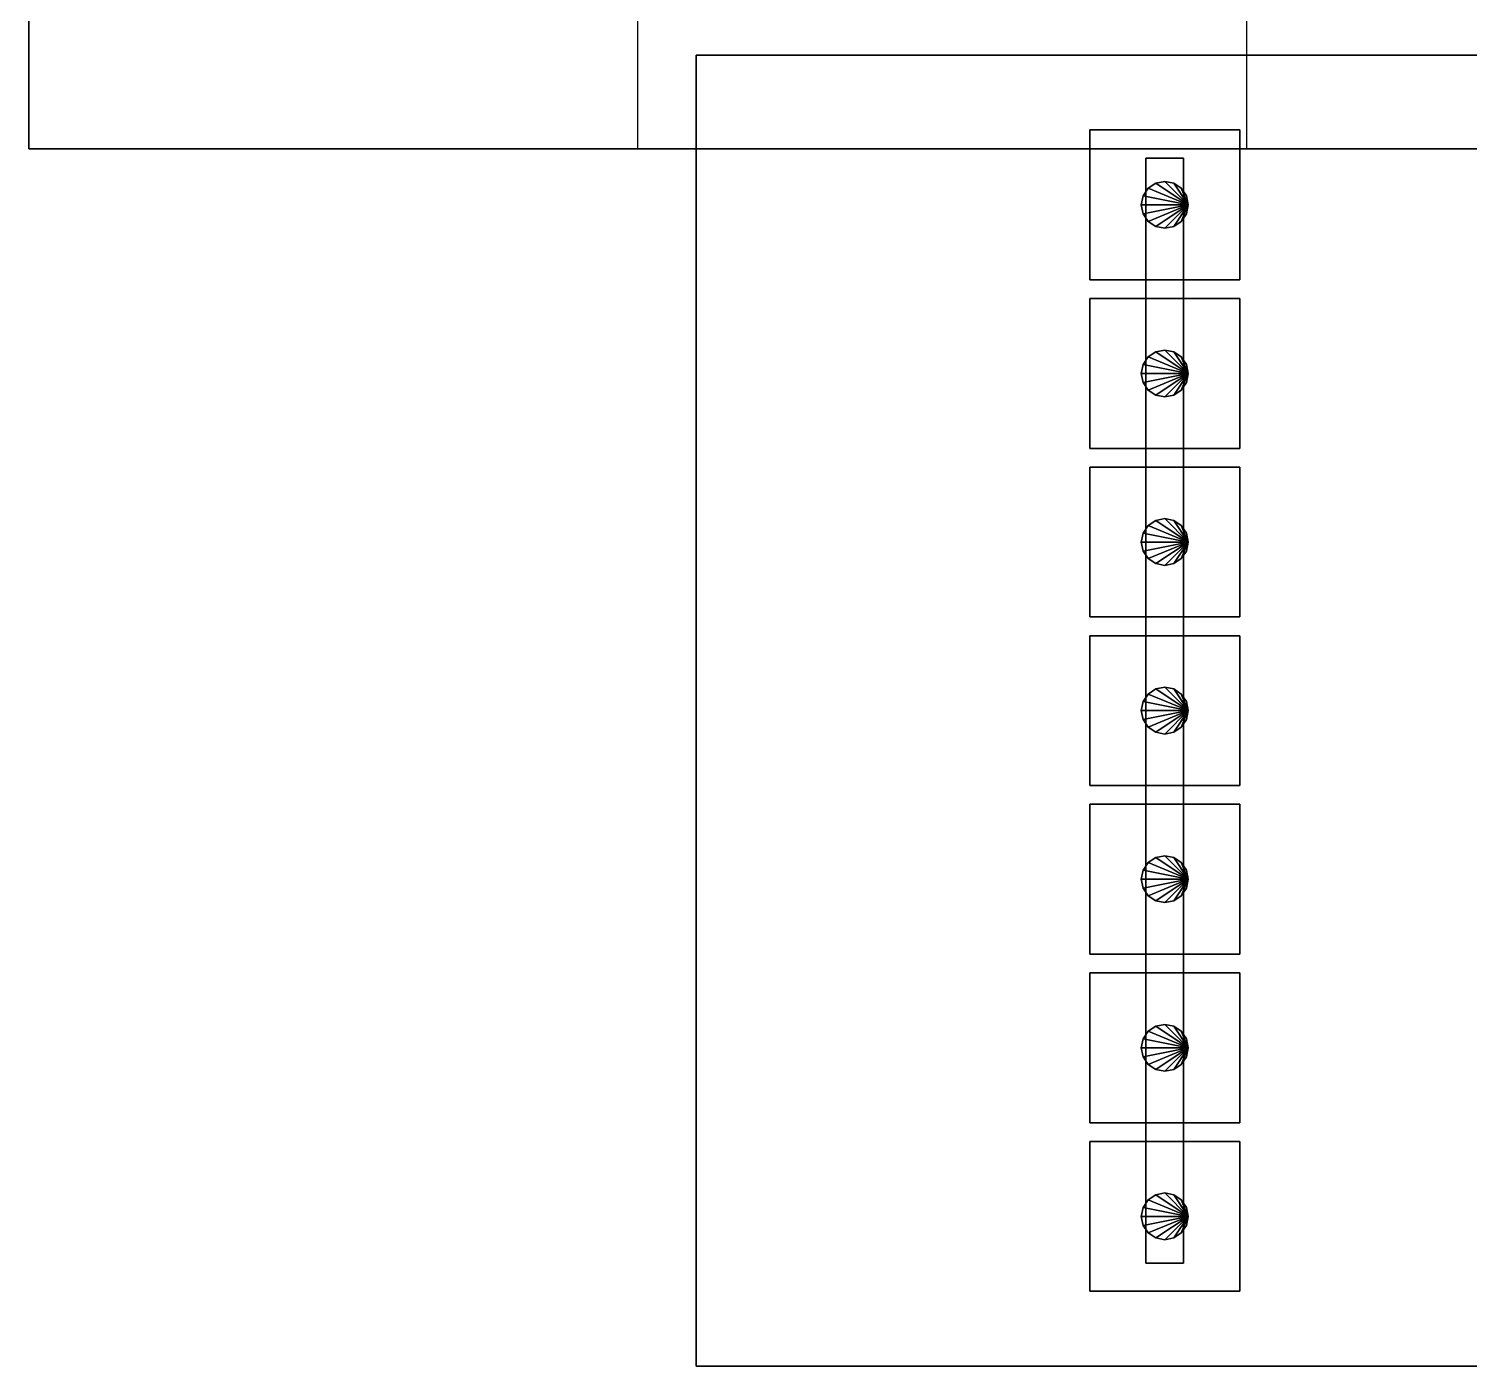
# Model space of a CAD drawing. Header units: millimetres. Extents: x -2250 to 1300, y -700 to 2100.
# Drawn here: x -2013 to -475, y -700 to 728 of the extents above; entities that cross this region are included whole.
import ezdxf

# ---------------------------------------------------------------- set-up
doc = ezdxf.new("R2010")
doc.units = ezdxf.units.MM
doc.layers.add('BLOK_OZEL_PLATFORM', color=140, linetype='CONTINUOUS')
doc.layers.add('MONTAJ_BORULARI', color=2, linetype='CONTINUOUS')

msp = doc.modelspace()

# ---------------------------------------------------------------- linework, layer by layer
at = {"layer": 'BLOK_OZEL_PLATFORM'}
for p, q in [((-2012.5, 2100, -688), (-2012.5, 600, -688)), ((-2012.5, 2100, 1216), (-2012.5, 600, 1216)), ((-1362.5, 600, 1216), (-1362.5, 2100, 1216)), ((-712.5, 600, 1216), (-712.5, 2100, 1216)), ((1300, 700, -50), (-1300, 700, -50)), ((-1300, 700, -50), (-1300, -700, -50)), ((1300, 700), (-1300, 700)), ((-1300, 700), (-1300, -700)), ((-1300, 700, -50), (-1300, 700)), ((-2012.5, 600, -688), (587.5, 600, -688)), ((-2012.5, 600, 1216), (587.5, 600, 1216)), ((-2012.5, 600, -688), (-2012.5, 600, 1216)), ((-1300, -700, -50), (1300, -700, -50)), ((-1300, -700), (1300, -700)), ((-1300, -700, -50), (-1300, -700))]:
    msp.add_line(p, q, dxfattribs=at)
for points in [[(-2012.5, 600, -688), (587.5, 600, -688), (587.5, 2100, -688), (-2012.5, 2100, -688)], [(-2012.5, 600, 1216), (587.5, 600, 1216), (587.5, 2100, 1216), (-2012.5, 2100, 1216)], [(-2012.5, 600, -688), (-2012.5, 2100, -688), (-2012.5, 2100, 1216), (-2012.5, 600, 1216)], [(-1300, -700, -50), (1300, -700, -50), (1300, 700, -50), (-1300, 700, -50)], [(-1300, -700), (1300, -700), (1300, 700), (-1300, 700)], [(-1300, 700, -50), (1300, 700, -50), (1300, 700), (-1300, 700)], [(-1300, -700, -50), (-1300, 700, -50), (-1300, 700), (-1300, -700)], [(-2012.5, 600, -688), (587.5, 600, -688), (587.5, 600, 1216), (-2012.5, 600, 1216)], [(-1300, -700, -50), (1300, -700, -50), (1300, -700), (-1300, -700)]]:
    msp.add_3dface(points, dxfattribs=at)
at = {"layer": 'MONTAJ_BORULARI'}
for p, q in [((-720, 620), (-880, 620)), ((-880, 620), (-880, 460)), ((-720, 620, 15), (-880, 620, 15)), ((-880, 620, 15), (-880, 460, 15)), ((-880, 620), (-880, 620, 15)), ((-720, 460), (-720, 620)), ((-720, 460, 15), (-720, 620, 15)), ((-720, 620), (-720, 620, 15)), ((-780, 590, 730), (-820, 590, 730)), ((-820, 590, 730), (-820, -590, 730)), ((-780, 590, 770), (-820, 590, 770)), ((-820, 590, 770), (-820, -590, 770)), ((-820, 590, 730), (-820, 590, 770)), ((-780, 590, 1430), (-820, 590, 1430)), ((-820, 590, 1430), (-820, -590, 1430)), ((-780, 590, 1470), (-820, 590, 1470)), ((-820, 590, 1470), (-820, -590, 1470)), ((-820, 590, 1430), (-820, 590, 1470)), ((-780, -590, 730), (-780, 590, 730)), ((-780, -590, 770), (-780, 590, 770)), ((-780, 590, 730), (-780, 590, 770)), ((-780, -590, 1430), (-780, 590, 1430)), ((-780, -590, 1470), (-780, 590, 1470)), ((-780, 590, 1430), (-780, 590, 1470)), ((-817.7, 557.7), (-823.1, 549.6)), ((-817.7, 557.7, 1850), (-823.1, 549.6, 1850)), ((-809.6, 563.1), (-817.7, 557.7)), ((-809.6, 563.1, 1850), (-817.7, 557.7, 1850)), ((-800, 565), (-809.6, 563.1)), ((-800, 565, 1850), (-809.6, 563.1, 1850)), ((-790.4, 563.1), (-800, 565)), ((-790.4, 563.1, 1850), (-800, 565, 1850)), ((-800, 565), (-800, 565, 1850)), ((-782.3, 557.7), (-790.4, 563.1)), ((-782.3, 557.7, 1850), (-790.4, 563.1, 1850)), ((-776.9, 549.6), (-782.3, 557.7)), ((-776.9, 549.6, 1850), (-782.3, 557.7, 1850)), ((-823.1, 549.6), (-825, 540)), ((-823.1, 549.6, 1850), (-825, 540, 1850)), ((-825, 540), (-823.1, 530.4)), ((-825, 540, 1850), (-823.1, 530.4, 1850)), ((-825, 540), (-825, 540, 1850)), ((-775, 540), (-776.9, 549.6)), ((-775, 540, 1850), (-776.9, 549.6, 1850)), ((-776.9, 530.4), (-775, 540)), ((-776.9, 530.4, 1850), (-775, 540, 1850)), ((-775, 540), (-775, 540, 1850)), ((-823.1, 530.4), (-817.7, 522.3)), ((-823.1, 530.4, 1850), (-817.7, 522.3, 1850)), ((-782.3, 522.3), (-776.9, 530.4)), ((-782.3, 522.3, 1850), (-776.9, 530.4, 1850)), ((-817.7, 522.3), (-809.6, 516.9)), ((-817.7, 522.3, 1850), (-809.6, 516.9, 1850)), ((-809.6, 516.9), (-800, 515)), ((-809.6, 516.9, 1850), (-800, 515, 1850)), ((-800, 515), (-790.4, 516.9)), ((-800, 515, 1850), (-790.4, 516.9, 1850)), ((-800, 515), (-800, 515, 1850)), ((-790.4, 516.9), (-782.3, 522.3)), ((-790.4, 516.9, 1850), (-782.3, 522.3, 1850)), ((-880, 460), (-720, 460)), ((-880, 460, 15), (-720, 460, 15)), ((-880, 460), (-880, 460, 15)), ((-720, 460), (-720, 460, 15)), ((-720, 440), (-880, 440)), ((-880, 440), (-880, 280)), ((-720, 440, 15), (-880, 440, 15)), ((-880, 440, 15), (-880, 280, 15)), ((-880, 440), (-880, 440, 15)), ((-720, 280), (-720, 440)), ((-720, 280, 15), (-720, 440, 15)), ((-720, 440), (-720, 440, 15)), ((-800, 385), (-809.6, 383.1)), ((-800, 385, 1850), (-809.6, 383.1, 1850)), ((-790.4, 383.1), (-800, 385)), ((-790.4, 383.1, 1850), (-800, 385, 1850)), ((-800, 385), (-800, 385, 1850)), ((-823.1, 369.6), (-825, 360)), ((-823.1, 369.6, 1850), (-825, 360, 1850)), ((-817.7, 377.7), (-823.1, 369.6)), ((-817.7, 377.7, 1850), (-823.1, 369.6, 1850)), ((-809.6, 383.1), (-817.7, 377.7)), ((-809.6, 383.1, 1850), (-817.7, 377.7, 1850)), ((-782.3, 377.7), (-790.4, 383.1)), ((-782.3, 377.7, 1850), (-790.4, 383.1, 1850)), ((-776.9, 369.6), (-782.3, 377.7)), ((-776.9, 369.6, 1850), (-782.3, 377.7, 1850)), ((-775, 360), (-776.9, 369.6)), ((-775, 360, 1850), (-776.9, 369.6, 1850)), ((-825, 360), (-823.1, 350.4)), ((-825, 360, 1850), (-823.1, 350.4, 1850)), ((-825, 360), (-825, 360, 1850)), ((-776.9, 350.4), (-775, 360)), ((-776.9, 350.4, 1850), (-775, 360, 1850)), ((-775, 360), (-775, 360, 1850)), ((-823.1, 350.4), (-817.7, 342.3)), ((-823.1, 350.4, 1850), (-817.7, 342.3, 1850)), ((-817.7, 342.3), (-809.6, 336.9)), ((-817.7, 342.3, 1850), (-809.6, 336.9, 1850)), ((-790.4, 336.9), (-782.3, 342.3)), ((-790.4, 336.9, 1850), (-782.3, 342.3, 1850)), ((-782.3, 342.3), (-776.9, 350.4)), ((-782.3, 342.3, 1850), (-776.9, 350.4, 1850)), ((-809.6, 336.9), (-800, 335)), ((-809.6, 336.9, 1850), (-800, 335, 1850)), ((-800, 335), (-790.4, 336.9)), ((-800, 335, 1850), (-790.4, 336.9, 1850)), ((-800, 335), (-800, 335, 1850)), ((-880, 280), (-720, 280)), ((-880, 280, 15), (-720, 280, 15)), ((-880, 280), (-880, 280, 15)), ((-720, 280), (-720, 280, 15)), ((-720, 260), (-880, 260)), ((-880, 260), (-880, 100)), ((-720, 260, 15), (-880, 260, 15)), ((-880, 260, 15), (-880, 100, 15)), ((-880, 260), (-880, 260, 15)), ((-720, 100), (-720, 260)), ((-720, 100, 15), (-720, 260, 15)), ((-720, 260), (-720, 260, 15)), ((-809.6, 203.1), (-817.7, 197.7)), ((-809.6, 203.1, 1850), (-817.7, 197.7, 1850)), ((-800, 205), (-809.6, 203.1)), ((-800, 205, 1850), (-809.6, 203.1, 1850)), ((-790.4, 203.1), (-800, 205)), ((-790.4, 203.1, 1850), (-800, 205, 1850)), ((-800, 205), (-800, 205, 1850)), ((-782.3, 197.7), (-790.4, 203.1)), ((-782.3, 197.7, 1850), (-790.4, 203.1, 1850)), ((-823.1, 189.6), (-825, 180)), ((-823.1, 189.6, 1850), (-825, 180, 1850)), ((-817.7, 197.7), (-823.1, 189.6)), ((-817.7, 197.7, 1850), (-823.1, 189.6, 1850)), ((-776.9, 189.6), (-782.3, 197.7)), ((-776.9, 189.6, 1850), (-782.3, 197.7, 1850)), ((-775, 180), (-776.9, 189.6)), ((-775, 180, 1850), (-776.9, 189.6, 1850)), ((-825, 180), (-823.1, 170.4)), ((-825, 180, 1850), (-823.1, 170.4, 1850)), ((-825, 180), (-825, 180, 1850)), ((-823.1, 170.4), (-817.7, 162.3)), ((-823.1, 170.4, 1850), (-817.7, 162.3, 1850)), ((-782.3, 162.3), (-776.9, 170.4)), ((-782.3, 162.3, 1850), (-776.9, 170.4, 1850)), ((-776.9, 170.4), (-775, 180)), ((-776.9, 170.4, 1850), (-775, 180, 1850)), ((-775, 180), (-775, 180, 1850)), ((-817.7, 162.3), (-809.6, 156.9)), ((-817.7, 162.3, 1850), (-809.6, 156.9, 1850)), ((-809.6, 156.9), (-800, 155)), ((-809.6, 156.9, 1850), (-800, 155, 1850)), ((-800, 155), (-790.4, 156.9)), ((-800, 155, 1850), (-790.4, 156.9, 1850)), ((-800, 155), (-800, 155, 1850)), ((-790.4, 156.9), (-782.3, 162.3)), ((-790.4, 156.9, 1850), (-782.3, 162.3, 1850)), ((-880, 100), (-720, 100)), ((-880, 100, 15), (-720, 100, 15)), ((-880, 100), (-880, 100, 15)), ((-720, 100), (-720, 100, 15)), ((-720, 80), (-880, 80)), ((-880, 80), (-880, -80)), ((-720, 80, 15), (-880, 80, 15)), ((-880, 80, 15), (-880, -80, 15)), ((-880, 80), (-880, 80, 15)), ((-720, -80), (-720, 80)), ((-720, -80, 15), (-720, 80, 15)), ((-720, 80), (-720, 80, 15)), ((-817.7, 17.7), (-823.1, 9.6)), ((-817.7, 17.7, 1850), (-823.1, 9.6, 1850)), ((-809.6, 23.1), (-817.7, 17.7)), ((-809.6, 23.1, 1850), (-817.7, 17.7, 1850)), ((-800, 25), (-809.6, 23.1)), ((-800, 25, 1850), (-809.6, 23.1, 1850)), ((-790.4, 23.1), (-800, 25)), ((-790.4, 23.1, 1850), (-800, 25, 1850)), ((-800, 25), (-800, 25, 1850)), ((-782.3, 17.7), (-790.4, 23.1)), ((-782.3, 17.7, 1850), (-790.4, 23.1, 1850)), ((-776.9, 9.6), (-782.3, 17.7)), ((-776.9, 9.6, 1850), (-782.3, 17.7, 1850)), ((-823.1, 9.6), (-825, 0)), ((-823.1, 9.6, 1850), (-825, 0, 1850)), ((-825, 0), (-823.1, -9.6)), ((-825, 0, 1850), (-823.1, -9.6, 1850)), ((-825, 0), (-825, 0, 1850)), ((-775, 0), (-776.9, 9.6)), ((-775, 0, 1850), (-776.9, 9.6, 1850)), ((-776.9, -9.6), (-775, 0)), ((-776.9, -9.6, 1850), (-775, 0, 1850)), ((-775, 0), (-775, 0, 1850)), ((-823.1, -9.6), (-817.7, -17.7)), ((-823.1, -9.6, 1850), (-817.7, -17.7, 1850)), ((-782.3, -17.7), (-776.9, -9.6)), ((-782.3, -17.7, 1850), (-776.9, -9.6, 1850)), ((-817.7, -17.7), (-809.6, -23.1)), ((-817.7, -17.7, 1850), (-809.6, -23.1, 1850)), ((-809.6, -23.1), (-800, -25)), ((-809.6, -23.1, 1850), (-800, -25, 1850)), ((-800, -25), (-790.4, -23.1)), ((-800, -25, 1850), (-790.4, -23.1, 1850)), ((-800, -25), (-800, -25, 1850)), ((-790.4, -23.1), (-782.3, -17.7)), ((-790.4, -23.1, 1850), (-782.3, -17.7, 1850)), ((-880, -80), (-720, -80)), ((-880, -80, 15), (-720, -80, 15)), ((-880, -80), (-880, -80, 15)), ((-720, -80), (-720, -80, 15)), ((-720, -100), (-880, -100)), ((-880, -100), (-880, -260)), ((-720, -100, 15), (-880, -100, 15)), ((-880, -100, 15), (-880, -260, 15)), ((-880, -100), (-880, -100, 15)), ((-720, -260), (-720, -100)), ((-720, -260, 15), (-720, -100, 15)), ((-720, -100), (-720, -100, 15)), ((-817.7, -162.3), (-823.1, -170.4)), ((-817.7, -162.3, 1850), (-823.1, -170.4, 1850)), ((-809.6, -156.9), (-817.7, -162.3)), ((-809.6, -156.9, 1850), (-817.7, -162.3, 1850)), ((-800, -155), (-809.6, -156.9)), ((-800, -155, 1850), (-809.6, -156.9, 1850)), ((-790.4, -156.9), (-800, -155)), ((-790.4, -156.9, 1850), (-800, -155, 1850)), ((-800, -155), (-800, -155, 1850)), ((-782.3, -162.3), (-790.4, -156.9)), ((-782.3, -162.3, 1850), (-790.4, -156.9, 1850)), ((-776.9, -170.4), (-782.3, -162.3)), ((-776.9, -170.4, 1850), (-782.3, -162.3, 1850)), ((-823.1, -170.4), (-825, -180)), ((-823.1, -170.4, 1850), (-825, -180, 1850)), ((-825, -180), (-823.1, -189.6)), ((-825, -180, 1850), (-823.1, -189.6, 1850)), ((-825, -180), (-825, -180, 1850)), ((-775, -180), (-776.9, -170.4)), ((-775, -180, 1850), (-776.9, -170.4, 1850)), ((-776.9, -189.6), (-775, -180)), ((-776.9, -189.6, 1850), (-775, -180, 1850)), ((-775, -180), (-775, -180, 1850)), ((-823.1, -189.6), (-817.7, -197.7)), ((-823.1, -189.6, 1850), (-817.7, -197.7, 1850)), ((-817.7, -197.7), (-809.6, -203.1)), ((-817.7, -197.7, 1850), (-809.6, -203.1, 1850)), ((-790.4, -203.1), (-782.3, -197.7)), ((-790.4, -203.1, 1850), (-782.3, -197.7, 1850)), ((-782.3, -197.7), (-776.9, -189.6)), ((-782.3, -197.7, 1850), (-776.9, -189.6, 1850)), ((-809.6, -203.1), (-800, -205)), ((-809.6, -203.1, 1850), (-800, -205, 1850)), ((-800, -205), (-790.4, -203.1)), ((-800, -205, 1850), (-790.4, -203.1, 1850)), ((-800, -205), (-800, -205, 1850)), ((-880, -260), (-720, -260)), ((-880, -260, 15), (-720, -260, 15)), ((-880, -260), (-880, -260, 15)), ((-720, -260), (-720, -260, 15)), ((-720, -280), (-880, -280)), ((-880, -280), (-880, -440)), ((-720, -280, 15), (-880, -280, 15)), ((-880, -280, 15), (-880, -440, 15)), ((-880, -280), (-880, -280, 15)), ((-720, -440), (-720, -280)), ((-720, -440, 15), (-720, -280, 15)), ((-720, -280), (-720, -280, 15)), ((-809.6, -336.9), (-817.7, -342.3)), ((-809.6, -336.9, 1850), (-817.7, -342.3, 1850)), ((-800, -335), (-809.6, -336.9)), ((-800, -335, 1850), (-809.6, -336.9, 1850)), ((-790.4, -336.9), (-800, -335)), ((-790.4, -336.9, 1850), (-800, -335, 1850)), ((-800, -335), (-800, -335, 1850)), ((-782.3, -342.3), (-790.4, -336.9)), ((-782.3, -342.3, 1850), (-790.4, -336.9, 1850)), ((-823.1, -350.4), (-825, -360)), ((-823.1, -350.4, 1850), (-825, -360, 1850)), ((-817.7, -342.3), (-823.1, -350.4)), ((-817.7, -342.3, 1850), (-823.1, -350.4, 1850)), ((-776.9, -350.4), (-782.3, -342.3)), ((-776.9, -350.4, 1850), (-782.3, -342.3, 1850)), ((-775, -360), (-776.9, -350.4)), ((-775, -360, 1850), (-776.9, -350.4, 1850)), ((-825, -360), (-823.1, -369.6)), ((-825, -360, 1850), (-823.1, -369.6, 1850)), ((-825, -360), (-825, -360, 1850)), ((-776.9, -369.6), (-775, -360)), ((-776.9, -369.6, 1850), (-775, -360, 1850)), ((-775, -360), (-775, -360, 1850)), ((-823.1, -369.6), (-817.7, -377.7)), ((-823.1, -369.6, 1850), (-817.7, -377.7, 1850)), ((-817.7, -377.7), (-809.6, -383.1)), ((-817.7, -377.7, 1850), (-809.6, -383.1, 1850)), ((-809.6, -383.1), (-800, -385)), ((-809.6, -383.1, 1850), (-800, -385, 1850)), ((-800, -385), (-790.4, -383.1)), ((-800, -385, 1850), (-790.4, -383.1, 1850)), ((-790.4, -383.1), (-782.3, -377.7)), ((-790.4, -383.1, 1850), (-782.3, -377.7, 1850)), ((-782.3, -377.7), (-776.9, -369.6)), ((-782.3, -377.7, 1850), (-776.9, -369.6, 1850)), ((-800, -385), (-800, -385, 1850)), ((-880, -440), (-720, -440)), ((-880, -440, 15), (-720, -440, 15)), ((-880, -440), (-880, -440, 15)), ((-720, -440), (-720, -440, 15)), ((-720, -460), (-880, -460)), ((-880, -460), (-880, -620)), ((-720, -460, 15), (-880, -460, 15)), ((-880, -460, 15), (-880, -620, 15)), ((-880, -460), (-880, -460, 15)), ((-720, -620), (-720, -460)), ((-720, -620, 15), (-720, -460, 15)), ((-720, -460), (-720, -460, 15)), ((-817.7, -522.3), (-823.1, -530.4)), ((-817.7, -522.3, 1850), (-823.1, -530.4, 1850)), ((-809.6, -516.9), (-817.7, -522.3)), ((-809.6, -516.9, 1850), (-817.7, -522.3, 1850)), ((-800, -515), (-809.6, -516.9)), ((-800, -515, 1850), (-809.6, -516.9, 1850)), ((-790.4, -516.9), (-800, -515)), ((-790.4, -516.9, 1850), (-800, -515, 1850)), ((-800, -515), (-800, -515, 1850)), ((-782.3, -522.3), (-790.4, -516.9)), ((-782.3, -522.3, 1850), (-790.4, -516.9, 1850)), ((-776.9, -530.4), (-782.3, -522.3)), ((-776.9, -530.4, 1850), (-782.3, -522.3, 1850)), ((-823.1, -530.4), (-825, -540)), ((-823.1, -530.4, 1850), (-825, -540, 1850)), ((-775, -540), (-776.9, -530.4)), ((-775, -540, 1850), (-776.9, -530.4, 1850)), ((-825, -540), (-823.1, -549.6)), ((-825, -540, 1850), (-823.1, -549.6, 1850)), ((-825, -540), (-825, -540, 1850)), ((-823.1, -549.6), (-817.7, -557.7)), ((-823.1, -549.6, 1850), (-817.7, -557.7, 1850)), ((-782.3, -557.7), (-776.9, -549.6)), ((-782.3, -557.7, 1850), (-776.9, -549.6, 1850)), ((-776.9, -549.6), (-775, -540)), ((-776.9, -549.6, 1850), (-775, -540, 1850)), ((-775, -540), (-775, -540, 1850)), ((-817.7, -557.7), (-809.6, -563.1)), ((-817.7, -557.7, 1850), (-809.6, -563.1, 1850)), ((-809.6, -563.1), (-800, -565)), ((-809.6, -563.1, 1850), (-800, -565, 1850)), ((-800, -565), (-790.4, -563.1)), ((-800, -565, 1850), (-790.4, -563.1, 1850)), ((-800, -565), (-800, -565, 1850)), ((-790.4, -563.1), (-782.3, -557.7)), ((-790.4, -563.1, 1850), (-782.3, -557.7, 1850)), ((-820, -590, 730), (-780, -590, 730)), ((-820, -590, 770), (-780, -590, 770)), ((-820, -590, 730), (-820, -590, 770)), ((-820, -590, 1430), (-780, -590, 1430)), ((-820, -590, 1470), (-780, -590, 1470)), ((-820, -590, 1430), (-820, -590, 1470)), ((-780, -590, 730), (-780, -590, 770)), ((-780, -590, 1430), (-780, -590, 1470)), ((-880, -620), (-720, -620)), ((-880, -620, 15), (-720, -620, 15)), ((-880, -620), (-880, -620, 15)), ((-720, -620), (-720, -620, 15))]:
    msp.add_line(p, q, dxfattribs=at)
for points in [[(-880, 460), (-720, 460), (-720, 620), (-880, 620)], [(-880, 460, 15), (-720, 460, 15), (-720, 620, 15), (-880, 620, 15)], [(-880, 620), (-720, 620), (-720, 620, 15), (-880, 620, 15)], [(-880, 460), (-880, 620), (-880, 620, 15), (-880, 460, 15)], [(-720, 460), (-720, 620), (-720, 620, 15), (-720, 460, 15)], [(-820, -590, 730), (-780, -590, 730), (-780, 590, 730), (-820, 590, 730)], [(-820, -590, 770), (-780, -590, 770), (-780, 590, 770), (-820, 590, 770)], [(-820, 590, 730), (-780, 590, 730), (-780, 590, 770), (-820, 590, 770)], [(-820, -590, 730), (-820, 590, 730), (-820, 590, 770), (-820, -590, 770)], [(-820, -590, 1430), (-780, -590, 1430), (-780, 590, 1430), (-820, 590, 1430)], [(-820, -590, 1470), (-780, -590, 1470), (-780, 590, 1470), (-820, 590, 1470)], [(-820, 590, 1430), (-780, 590, 1430), (-780, 590, 1470), (-820, 590, 1470)], [(-820, -590, 1430), (-820, 590, 1430), (-820, 590, 1470), (-820, -590, 1470)], [(-780, -590, 730), (-780, 590, 730), (-780, 590, 770), (-780, -590, 770)], [(-780, -590, 1430), (-780, 590, 1430), (-780, 590, 1470), (-780, -590, 1470)], [(-817.7, 557.7), (-823.1, 549.6), (-823.1, 549.6, 1850), (-817.7, 557.7, 1850)], [(-775, 540), (-817.7, 557.7), (-823.1, 549.6)], [(-775, 540, 1850), (-817.7, 557.7, 1850), (-823.1, 549.6, 1850)], [(-809.6, 563.1), (-817.7, 557.7), (-817.7, 557.7, 1850), (-809.6, 563.1, 1850)], [(-775, 540), (-809.6, 563.1), (-817.7, 557.7)], [(-775, 540, 1850), (-809.6, 563.1, 1850), (-817.7, 557.7, 1850)], [(-800, 565), (-809.6, 563.1), (-809.6, 563.1, 1850), (-800, 565, 1850)], [(-775, 540), (-800, 565), (-809.6, 563.1)], [(-775, 540, 1850), (-800, 565, 1850), (-809.6, 563.1, 1850)], [(-790.4, 563.1), (-800, 565), (-800, 565, 1850), (-790.4, 563.1, 1850)], [(-775, 540), (-790.4, 563.1), (-800, 565)], [(-775, 540, 1850), (-790.4, 563.1, 1850), (-800, 565, 1850)], [(-782.3, 557.7), (-790.4, 563.1), (-790.4, 563.1, 1850), (-782.3, 557.7, 1850)], [(-775, 540), (-782.3, 557.7), (-790.4, 563.1)], [(-775, 540, 1850), (-782.3, 557.7, 1850), (-790.4, 563.1, 1850)], [(-776.9, 549.6), (-782.3, 557.7), (-782.3, 557.7, 1850), (-776.9, 549.6, 1850)], [(-775, 540), (-776.9, 549.6), (-782.3, 557.7)], [(-775, 540, 1850), (-776.9, 549.6, 1850), (-782.3, 557.7, 1850)], [(-823.1, 549.6), (-825, 540), (-825, 540, 1850), (-823.1, 549.6, 1850)], [(-775, 540), (-823.1, 549.6), (-825, 540)], [(-775, 540, 1850), (-823.1, 549.6, 1850), (-825, 540, 1850)], [(-825, 540), (-823.1, 530.4), (-823.1, 530.4, 1850), (-825, 540, 1850)], [(-775, 540), (-825, 540), (-823.1, 530.4)], [(-775, 540, 1850), (-825, 540, 1850), (-823.1, 530.4, 1850)], [(-775, 540), (-823.1, 530.4), (-817.7, 522.3)], [(-775, 540, 1850), (-823.1, 530.4, 1850), (-817.7, 522.3, 1850)], [(-775, 540), (-817.7, 522.3), (-809.6, 516.9)], [(-775, 540, 1850), (-817.7, 522.3, 1850), (-809.6, 516.9, 1850)], [(-775, 540), (-809.6, 516.9), (-800, 515)], [(-775, 540, 1850), (-809.6, 516.9, 1850), (-800, 515, 1850)], [(-775, 540), (-800, 515), (-790.4, 516.9)], [(-775, 540, 1850), (-800, 515, 1850), (-790.4, 516.9, 1850)], [(-775, 540), (-790.4, 516.9), (-782.3, 522.3)], [(-775, 540, 1850), (-790.4, 516.9, 1850), (-782.3, 522.3, 1850)], [(-775, 540), (-782.3, 522.3), (-776.9, 530.4)], [(-775, 540, 1850), (-782.3, 522.3, 1850), (-776.9, 530.4, 1850)], [(-775, 540), (-776.9, 549.6), (-776.9, 549.6, 1850), (-775, 540, 1850)], [(-776.9, 530.4), (-775, 540), (-775, 540, 1850), (-776.9, 530.4, 1850)], [(-823.1, 530.4), (-817.7, 522.3), (-817.7, 522.3, 1850), (-823.1, 530.4, 1850)], [(-782.3, 522.3), (-776.9, 530.4), (-776.9, 530.4, 1850), (-782.3, 522.3, 1850)], [(-817.7, 522.3), (-809.6, 516.9), (-809.6, 516.9, 1850), (-817.7, 522.3, 1850)], [(-809.6, 516.9), (-800, 515), (-800, 515, 1850), (-809.6, 516.9, 1850)], [(-800, 515), (-790.4, 516.9), (-790.4, 516.9, 1850), (-800, 515, 1850)], [(-790.4, 516.9), (-782.3, 522.3), (-782.3, 522.3, 1850), (-790.4, 516.9, 1850)], [(-880, 460), (-720, 460), (-720, 460, 15), (-880, 460, 15)], [(-880, 280), (-720, 280), (-720, 440), (-880, 440)], [(-880, 280, 15), (-720, 280, 15), (-720, 440, 15), (-880, 440, 15)], [(-880, 440), (-720, 440), (-720, 440, 15), (-880, 440, 15)], [(-880, 280), (-880, 440), (-880, 440, 15), (-880, 280, 15)], [(-720, 280), (-720, 440), (-720, 440, 15), (-720, 280, 15)], [(-800, 385), (-809.6, 383.1), (-809.6, 383.1, 1850), (-800, 385, 1850)], [(-775, 360), (-800, 385), (-809.6, 383.1)], [(-775, 360, 1850), (-800, 385, 1850), (-809.6, 383.1, 1850)], [(-790.4, 383.1), (-800, 385), (-800, 385, 1850), (-790.4, 383.1, 1850)], [(-775, 360), (-790.4, 383.1), (-800, 385)], [(-775, 360, 1850), (-790.4, 383.1, 1850), (-800, 385, 1850)], [(-823.1, 369.6), (-825, 360), (-825, 360, 1850), (-823.1, 369.6, 1850)], [(-775, 360), (-823.1, 369.6), (-825, 360)], [(-775, 360, 1850), (-823.1, 369.6, 1850), (-825, 360, 1850)], [(-817.7, 377.7), (-823.1, 369.6), (-823.1, 369.6, 1850), (-817.7, 377.7, 1850)], [(-775, 360), (-817.7, 377.7), (-823.1, 369.6)], [(-775, 360, 1850), (-817.7, 377.7, 1850), (-823.1, 369.6, 1850)], [(-809.6, 383.1), (-817.7, 377.7), (-817.7, 377.7, 1850), (-809.6, 383.1, 1850)], [(-775, 360), (-809.6, 383.1), (-817.7, 377.7)], [(-775, 360, 1850), (-809.6, 383.1, 1850), (-817.7, 377.7, 1850)], [(-782.3, 377.7), (-790.4, 383.1), (-790.4, 383.1, 1850), (-782.3, 377.7, 1850)], [(-775, 360), (-782.3, 377.7), (-790.4, 383.1)], [(-775, 360, 1850), (-782.3, 377.7, 1850), (-790.4, 383.1, 1850)], [(-776.9, 369.6), (-782.3, 377.7), (-782.3, 377.7, 1850), (-776.9, 369.6, 1850)], [(-775, 360), (-776.9, 369.6), (-782.3, 377.7)], [(-775, 360, 1850), (-776.9, 369.6, 1850), (-782.3, 377.7, 1850)], [(-775, 360), (-776.9, 369.6), (-776.9, 369.6, 1850), (-775, 360, 1850)], [(-825, 360), (-823.1, 350.4), (-823.1, 350.4, 1850), (-825, 360, 1850)], [(-775, 360), (-825, 360), (-823.1, 350.4)], [(-775, 360, 1850), (-825, 360, 1850), (-823.1, 350.4, 1850)], [(-775, 360), (-823.1, 350.4), (-817.7, 342.3)], [(-775, 360, 1850), (-823.1, 350.4, 1850), (-817.7, 342.3, 1850)], [(-775, 360), (-817.7, 342.3), (-809.6, 336.9)], [(-775, 360, 1850), (-817.7, 342.3, 1850), (-809.6, 336.9, 1850)], [(-775, 360), (-809.6, 336.9), (-800, 335)], [(-775, 360, 1850), (-809.6, 336.9, 1850), (-800, 335, 1850)], [(-775, 360), (-800, 335), (-790.4, 336.9)], [(-775, 360, 1850), (-800, 335, 1850), (-790.4, 336.9, 1850)], [(-775, 360), (-790.4, 336.9), (-782.3, 342.3)], [(-775, 360, 1850), (-790.4, 336.9, 1850), (-782.3, 342.3, 1850)], [(-775, 360), (-782.3, 342.3), (-776.9, 350.4)], [(-775, 360, 1850), (-782.3, 342.3, 1850), (-776.9, 350.4, 1850)], [(-776.9, 350.4), (-775, 360), (-775, 360, 1850), (-776.9, 350.4, 1850)], [(-823.1, 350.4), (-817.7, 342.3), (-817.7, 342.3, 1850), (-823.1, 350.4, 1850)], [(-817.7, 342.3), (-809.6, 336.9), (-809.6, 336.9, 1850), (-817.7, 342.3, 1850)], [(-790.4, 336.9), (-782.3, 342.3), (-782.3, 342.3, 1850), (-790.4, 336.9, 1850)], [(-782.3, 342.3), (-776.9, 350.4), (-776.9, 350.4, 1850), (-782.3, 342.3, 1850)], [(-809.6, 336.9), (-800, 335), (-800, 335, 1850), (-809.6, 336.9, 1850)], [(-800, 335), (-790.4, 336.9), (-790.4, 336.9, 1850), (-800, 335, 1850)], [(-880, 280), (-720, 280), (-720, 280, 15), (-880, 280, 15)], [(-880, 100), (-720, 100), (-720, 260), (-880, 260)], [(-880, 100, 15), (-720, 100, 15), (-720, 260, 15), (-880, 260, 15)], [(-880, 260), (-720, 260), (-720, 260, 15), (-880, 260, 15)], [(-880, 100), (-880, 260), (-880, 260, 15), (-880, 100, 15)], [(-720, 100), (-720, 260), (-720, 260, 15), (-720, 100, 15)], [(-809.6, 203.1), (-817.7, 197.7), (-817.7, 197.7, 1850), (-809.6, 203.1, 1850)], [(-775, 180), (-809.6, 203.1), (-817.7, 197.7)], [(-775, 180, 1850), (-809.6, 203.1, 1850), (-817.7, 197.7, 1850)], [(-800, 205), (-809.6, 203.1), (-809.6, 203.1, 1850), (-800, 205, 1850)], [(-775, 180), (-800, 205), (-809.6, 203.1)], [(-775, 180, 1850), (-800, 205, 1850), (-809.6, 203.1, 1850)], [(-790.4, 203.1), (-800, 205), (-800, 205, 1850), (-790.4, 203.1, 1850)], [(-775, 180), (-790.4, 203.1), (-800, 205)], [(-775, 180, 1850), (-790.4, 203.1, 1850), (-800, 205, 1850)], [(-782.3, 197.7), (-790.4, 203.1), (-790.4, 203.1, 1850), (-782.3, 197.7, 1850)], [(-775, 180), (-782.3, 197.7), (-790.4, 203.1)], [(-775, 180, 1850), (-782.3, 197.7, 1850), (-790.4, 203.1, 1850)], [(-823.1, 189.6), (-825, 180), (-825, 180, 1850), (-823.1, 189.6, 1850)], [(-775, 180), (-823.1, 189.6), (-825, 180)], [(-775, 180, 1850), (-823.1, 189.6, 1850), (-825, 180, 1850)], [(-817.7, 197.7), (-823.1, 189.6), (-823.1, 189.6, 1850), (-817.7, 197.7, 1850)], [(-775, 180), (-817.7, 197.7), (-823.1, 189.6)], [(-775, 180, 1850), (-817.7, 197.7, 1850), (-823.1, 189.6, 1850)], [(-776.9, 189.6), (-782.3, 197.7), (-782.3, 197.7, 1850), (-776.9, 189.6, 1850)], [(-775, 180), (-776.9, 189.6), (-782.3, 197.7)], [(-775, 180, 1850), (-776.9, 189.6, 1850), (-782.3, 197.7, 1850)], [(-775, 180), (-776.9, 189.6), (-776.9, 189.6, 1850), (-775, 180, 1850)], [(-825, 180), (-823.1, 170.4), (-823.1, 170.4, 1850), (-825, 180, 1850)], [(-775, 180), (-825, 180), (-823.1, 170.4)], [(-775, 180, 1850), (-825, 180, 1850), (-823.1, 170.4, 1850)], [(-775, 180), (-823.1, 170.4), (-817.7, 162.3)], [(-775, 180, 1850), (-823.1, 170.4, 1850), (-817.7, 162.3, 1850)], [(-823.1, 170.4), (-817.7, 162.3), (-817.7, 162.3, 1850), (-823.1, 170.4, 1850)], [(-775, 180), (-817.7, 162.3), (-809.6, 156.9)], [(-775, 180, 1850), (-817.7, 162.3, 1850), (-809.6, 156.9, 1850)], [(-775, 180), (-809.6, 156.9), (-800, 155)], [(-775, 180, 1850), (-809.6, 156.9, 1850), (-800, 155, 1850)], [(-775, 180), (-800, 155), (-790.4, 156.9)], [(-775, 180, 1850), (-800, 155, 1850), (-790.4, 156.9, 1850)], [(-775, 180), (-790.4, 156.9), (-782.3, 162.3)], [(-775, 180, 1850), (-790.4, 156.9, 1850), (-782.3, 162.3, 1850)], [(-775, 180), (-782.3, 162.3), (-776.9, 170.4)], [(-775, 180, 1850), (-782.3, 162.3, 1850), (-776.9, 170.4, 1850)], [(-782.3, 162.3), (-776.9, 170.4), (-776.9, 170.4, 1850), (-782.3, 162.3, 1850)], [(-776.9, 170.4), (-775, 180), (-775, 180, 1850), (-776.9, 170.4, 1850)], [(-817.7, 162.3), (-809.6, 156.9), (-809.6, 156.9, 1850), (-817.7, 162.3, 1850)], [(-809.6, 156.9), (-800, 155), (-800, 155, 1850), (-809.6, 156.9, 1850)], [(-800, 155), (-790.4, 156.9), (-790.4, 156.9, 1850), (-800, 155, 1850)], [(-790.4, 156.9), (-782.3, 162.3), (-782.3, 162.3, 1850), (-790.4, 156.9, 1850)], [(-880, 100), (-720, 100), (-720, 100, 15), (-880, 100, 15)], [(-880, -80), (-720, -80), (-720, 80), (-880, 80)], [(-880, -80, 15), (-720, -80, 15), (-720, 80, 15), (-880, 80, 15)], [(-880, 80), (-720, 80), (-720, 80, 15), (-880, 80, 15)], [(-880, -80), (-880, 80), (-880, 80, 15), (-880, -80, 15)], [(-720, -80), (-720, 80), (-720, 80, 15), (-720, -80, 15)], [(-817.7, 17.7), (-823.1, 9.6), (-823.1, 9.6, 1850), (-817.7, 17.7, 1850)], [(-775, 0), (-817.7, 17.7), (-823.1, 9.6)], [(-775, 0, 1850), (-817.7, 17.7, 1850), (-823.1, 9.6, 1850)], [(-809.6, 23.1), (-817.7, 17.7), (-817.7, 17.7, 1850), (-809.6, 23.1, 1850)], [(-775, 0), (-809.6, 23.1), (-817.7, 17.7)], [(-775, 0, 1850), (-809.6, 23.1, 1850), (-817.7, 17.7, 1850)], [(-800, 25), (-809.6, 23.1), (-809.6, 23.1, 1850), (-800, 25, 1850)], [(-775, 0), (-800, 25), (-809.6, 23.1)], [(-775, 0, 1850), (-800, 25, 1850), (-809.6, 23.1, 1850)], [(-790.4, 23.1), (-800, 25), (-800, 25, 1850), (-790.4, 23.1, 1850)], [(-775, 0), (-790.4, 23.1), (-800, 25)], [(-775, 0, 1850), (-790.4, 23.1, 1850), (-800, 25, 1850)], [(-782.3, 17.7), (-790.4, 23.1), (-790.4, 23.1, 1850), (-782.3, 17.7, 1850)], [(-775, 0), (-782.3, 17.7), (-790.4, 23.1)], [(-775, 0, 1850), (-782.3, 17.7, 1850), (-790.4, 23.1, 1850)], [(-776.9, 9.6), (-782.3, 17.7), (-782.3, 17.7, 1850), (-776.9, 9.6, 1850)], [(-775, 0), (-776.9, 9.6), (-782.3, 17.7)], [(-775, 0, 1850), (-776.9, 9.6, 1850), (-782.3, 17.7, 1850)], [(-823.1, 9.6), (-825, 0), (-825, 0, 1850), (-823.1, 9.6, 1850)], [(-775, 0), (-823.1, 9.6), (-825, 0)], [(-775, 0, 1850), (-823.1, 9.6, 1850), (-825, 0, 1850)], [(-825, 0), (-823.1, -9.6), (-823.1, -9.6, 1850), (-825, 0, 1850)], [(-775, 0), (-825, 0), (-823.1, -9.6)], [(-775, 0, 1850), (-825, 0, 1850), (-823.1, -9.6, 1850)], [(-775, 0), (-823.1, -9.6), (-817.7, -17.7)], [(-775, 0, 1850), (-823.1, -9.6, 1850), (-817.7, -17.7, 1850)], [(-775, 0), (-817.7, -17.7), (-809.6, -23.1)], [(-775, 0, 1850), (-817.7, -17.7, 1850), (-809.6, -23.1, 1850)], [(-775, 0), (-809.6, -23.1), (-800, -25)], [(-775, 0, 1850), (-809.6, -23.1, 1850), (-800, -25, 1850)], [(-775, 0), (-800, -25), (-790.4, -23.1)], [(-775, 0, 1850), (-800, -25, 1850), (-790.4, -23.1, 1850)], [(-775, 0), (-790.4, -23.1), (-782.3, -17.7)], [(-775, 0, 1850), (-790.4, -23.1, 1850), (-782.3, -17.7, 1850)], [(-775, 0), (-782.3, -17.7), (-776.9, -9.6)], [(-775, 0, 1850), (-782.3, -17.7, 1850), (-776.9, -9.6, 1850)], [(-775, 0), (-776.9, 9.6), (-776.9, 9.6, 1850), (-775, 0, 1850)], [(-776.9, -9.6), (-775, 0), (-775, 0, 1850), (-776.9, -9.6, 1850)], [(-823.1, -9.6), (-817.7, -17.7), (-817.7, -17.7, 1850), (-823.1, -9.6, 1850)], [(-782.3, -17.7), (-776.9, -9.6), (-776.9, -9.6, 1850), (-782.3, -17.7, 1850)], [(-817.7, -17.7), (-809.6, -23.1), (-809.6, -23.1, 1850), (-817.7, -17.7, 1850)], [(-809.6, -23.1), (-800, -25), (-800, -25, 1850), (-809.6, -23.1, 1850)], [(-800, -25), (-790.4, -23.1), (-790.4, -23.1, 1850), (-800, -25, 1850)], [(-790.4, -23.1), (-782.3, -17.7), (-782.3, -17.7, 1850), (-790.4, -23.1, 1850)], [(-880, -80), (-720, -80), (-720, -80, 15), (-880, -80, 15)], [(-880, -260), (-720, -260), (-720, -100), (-880, -100)], [(-880, -260, 15), (-720, -260, 15), (-720, -100, 15), (-880, -100, 15)], [(-880, -100), (-720, -100), (-720, -100, 15), (-880, -100, 15)], [(-880, -260), (-880, -100), (-880, -100, 15), (-880, -260, 15)], [(-720, -260), (-720, -100), (-720, -100, 15), (-720, -260, 15)], [(-817.7, -162.3), (-823.1, -170.4), (-823.1, -170.4, 1850), (-817.7, -162.3, 1850)], [(-775, -180), (-817.7, -162.3), (-823.1, -170.4)], [(-775, -180, 1850), (-817.7, -162.3, 1850), (-823.1, -170.4, 1850)], [(-809.6, -156.9), (-817.7, -162.3), (-817.7, -162.3, 1850), (-809.6, -156.9, 1850)], [(-775, -180), (-809.6, -156.9), (-817.7, -162.3)], [(-775, -180, 1850), (-809.6, -156.9, 1850), (-817.7, -162.3, 1850)], [(-800, -155), (-809.6, -156.9), (-809.6, -156.9, 1850), (-800, -155, 1850)], [(-775, -180), (-800, -155), (-809.6, -156.9)], [(-775, -180, 1850), (-800, -155, 1850), (-809.6, -156.9, 1850)], [(-790.4, -156.9), (-800, -155), (-800, -155, 1850), (-790.4, -156.9, 1850)], [(-775, -180), (-790.4, -156.9), (-800, -155)], [(-775, -180, 1850), (-790.4, -156.9, 1850), (-800, -155, 1850)], [(-782.3, -162.3), (-790.4, -156.9), (-790.4, -156.9, 1850), (-782.3, -162.3, 1850)], [(-775, -180), (-782.3, -162.3), (-790.4, -156.9)], [(-775, -180, 1850), (-782.3, -162.3, 1850), (-790.4, -156.9, 1850)], [(-776.9, -170.4), (-782.3, -162.3), (-782.3, -162.3, 1850), (-776.9, -170.4, 1850)], [(-775, -180), (-776.9, -170.4), (-782.3, -162.3)], [(-775, -180, 1850), (-776.9, -170.4, 1850), (-782.3, -162.3, 1850)], [(-823.1, -170.4), (-825, -180), (-825, -180, 1850), (-823.1, -170.4, 1850)], [(-775, -180), (-823.1, -170.4), (-825, -180)], [(-775, -180, 1850), (-823.1, -170.4, 1850), (-825, -180, 1850)], [(-825, -180), (-823.1, -189.6), (-823.1, -189.6, 1850), (-825, -180, 1850)], [(-775, -180), (-825, -180), (-823.1, -189.6)], [(-775, -180, 1850), (-825, -180, 1850), (-823.1, -189.6, 1850)], [(-775, -180), (-823.1, -189.6), (-817.7, -197.7)], [(-775, -180, 1850), (-823.1, -189.6, 1850), (-817.7, -197.7, 1850)], [(-775, -180), (-817.7, -197.7), (-809.6, -203.1)], [(-775, -180, 1850), (-817.7, -197.7, 1850), (-809.6, -203.1, 1850)], [(-775, -180), (-809.6, -203.1), (-800, -205)], [(-775, -180, 1850), (-809.6, -203.1, 1850), (-800, -205, 1850)], [(-775, -180), (-800, -205), (-790.4, -203.1)], [(-775, -180, 1850), (-800, -205, 1850), (-790.4, -203.1, 1850)], [(-775, -180), (-790.4, -203.1), (-782.3, -197.7)], [(-775, -180, 1850), (-790.4, -203.1, 1850), (-782.3, -197.7, 1850)], [(-775, -180), (-782.3, -197.7), (-776.9, -189.6)], [(-775, -180, 1850), (-782.3, -197.7, 1850), (-776.9, -189.6, 1850)], [(-775, -180), (-776.9, -170.4), (-776.9, -170.4, 1850), (-775, -180, 1850)], [(-776.9, -189.6), (-775, -180), (-775, -180, 1850), (-776.9, -189.6, 1850)], [(-823.1, -189.6), (-817.7, -197.7), (-817.7, -197.7, 1850), (-823.1, -189.6, 1850)], [(-817.7, -197.7), (-809.6, -203.1), (-809.6, -203.1, 1850), (-817.7, -197.7, 1850)], [(-790.4, -203.1), (-782.3, -197.7), (-782.3, -197.7, 1850), (-790.4, -203.1, 1850)], [(-782.3, -197.7), (-776.9, -189.6), (-776.9, -189.6, 1850), (-782.3, -197.7, 1850)], [(-809.6, -203.1), (-800, -205), (-800, -205, 1850), (-809.6, -203.1, 1850)], [(-800, -205), (-790.4, -203.1), (-790.4, -203.1, 1850), (-800, -205, 1850)], [(-880, -260), (-720, -260), (-720, -260, 15), (-880, -260, 15)], [(-880, -440), (-720, -440), (-720, -280), (-880, -280)], [(-880, -440, 15), (-720, -440, 15), (-720, -280, 15), (-880, -280, 15)], [(-880, -280), (-720, -280), (-720, -280, 15), (-880, -280, 15)], [(-880, -440), (-880, -280), (-880, -280, 15), (-880, -440, 15)], [(-720, -440), (-720, -280), (-720, -280, 15), (-720, -440, 15)], [(-809.6, -336.9), (-817.7, -342.3), (-817.7, -342.3, 1850), (-809.6, -336.9, 1850)], [(-775, -360), (-809.6, -336.9), (-817.7, -342.3)], [(-775, -360, 1850), (-809.6, -336.9, 1850), (-817.7, -342.3, 1850)], [(-800, -335), (-809.6, -336.9), (-809.6, -336.9, 1850), (-800, -335, 1850)], [(-775, -360), (-800, -335), (-809.6, -336.9)], [(-775, -360, 1850), (-800, -335, 1850), (-809.6, -336.9, 1850)], [(-790.4, -336.9), (-800, -335), (-800, -335, 1850), (-790.4, -336.9, 1850)], [(-775, -360), (-790.4, -336.9), (-800, -335)], [(-775, -360, 1850), (-790.4, -336.9, 1850), (-800, -335, 1850)], [(-782.3, -342.3), (-790.4, -336.9), (-790.4, -336.9, 1850), (-782.3, -342.3, 1850)], [(-775, -360), (-782.3, -342.3), (-790.4, -336.9)], [(-775, -360, 1850), (-782.3, -342.3, 1850), (-790.4, -336.9, 1850)], [(-823.1, -350.4), (-825, -360), (-825, -360, 1850), (-823.1, -350.4, 1850)], [(-775, -360), (-823.1, -350.4), (-825, -360)], [(-775, -360, 1850), (-823.1, -350.4, 1850), (-825, -360, 1850)], [(-817.7, -342.3), (-823.1, -350.4), (-823.1, -350.4, 1850), (-817.7, -342.3, 1850)], [(-775, -360), (-817.7, -342.3), (-823.1, -350.4)], [(-775, -360, 1850), (-817.7, -342.3, 1850), (-823.1, -350.4, 1850)], [(-776.9, -350.4), (-782.3, -342.3), (-782.3, -342.3, 1850), (-776.9, -350.4, 1850)], [(-775, -360), (-776.9, -350.4), (-782.3, -342.3)], [(-775, -360, 1850), (-776.9, -350.4, 1850), (-782.3, -342.3, 1850)], [(-775, -360), (-776.9, -350.4), (-776.9, -350.4, 1850), (-775, -360, 1850)], [(-825, -360), (-823.1, -369.6), (-823.1, -369.6, 1850), (-825, -360, 1850)], [(-775, -360), (-825, -360), (-823.1, -369.6)], [(-775, -360, 1850), (-825, -360, 1850), (-823.1, -369.6, 1850)], [(-775, -360), (-823.1, -369.6), (-817.7, -377.7)], [(-775, -360, 1850), (-823.1, -369.6, 1850), (-817.7, -377.7, 1850)], [(-775, -360), (-817.7, -377.7), (-809.6, -383.1)], [(-775, -360, 1850), (-817.7, -377.7, 1850), (-809.6, -383.1, 1850)], [(-775, -360), (-809.6, -383.1), (-800, -385)], [(-775, -360, 1850), (-809.6, -383.1, 1850), (-800, -385, 1850)], [(-775, -360), (-800, -385), (-790.4, -383.1)], [(-775, -360, 1850), (-800, -385, 1850), (-790.4, -383.1, 1850)], [(-775, -360), (-790.4, -383.1), (-782.3, -377.7)], [(-775, -360, 1850), (-790.4, -383.1, 1850), (-782.3, -377.7, 1850)], [(-775, -360), (-782.3, -377.7), (-776.9, -369.6)], [(-775, -360, 1850), (-782.3, -377.7, 1850), (-776.9, -369.6, 1850)], [(-776.9, -369.6), (-775, -360), (-775, -360, 1850), (-776.9, -369.6, 1850)], [(-823.1, -369.6), (-817.7, -377.7), (-817.7, -377.7, 1850), (-823.1, -369.6, 1850)], [(-817.7, -377.7), (-809.6, -383.1), (-809.6, -383.1, 1850), (-817.7, -377.7, 1850)], [(-809.6, -383.1), (-800, -385), (-800, -385, 1850), (-809.6, -383.1, 1850)], [(-800, -385), (-790.4, -383.1), (-790.4, -383.1, 1850), (-800, -385, 1850)], [(-790.4, -383.1), (-782.3, -377.7), (-782.3, -377.7, 1850), (-790.4, -383.1, 1850)], [(-782.3, -377.7), (-776.9, -369.6), (-776.9, -369.6, 1850), (-782.3, -377.7, 1850)], [(-880, -440), (-720, -440), (-720, -440, 15), (-880, -440, 15)], [(-880, -620), (-720, -620), (-720, -460), (-880, -460)], [(-880, -620, 15), (-720, -620, 15), (-720, -460, 15), (-880, -460, 15)], [(-880, -460), (-720, -460), (-720, -460, 15), (-880, -460, 15)], [(-880, -620), (-880, -460), (-880, -460, 15), (-880, -620, 15)], [(-720, -620), (-720, -460), (-720, -460, 15), (-720, -620, 15)], [(-817.7, -522.3), (-823.1, -530.4), (-823.1, -530.4, 1850), (-817.7, -522.3, 1850)], [(-775, -540), (-817.7, -522.3), (-823.1, -530.4)], [(-775, -540, 1850), (-817.7, -522.3, 1850), (-823.1, -530.4, 1850)], [(-809.6, -516.9), (-817.7, -522.3), (-817.7, -522.3, 1850), (-809.6, -516.9, 1850)], [(-775, -540), (-809.6, -516.9), (-817.7, -522.3)], [(-775, -540, 1850), (-809.6, -516.9, 1850), (-817.7, -522.3, 1850)], [(-800, -515), (-809.6, -516.9), (-809.6, -516.9, 1850), (-800, -515, 1850)], [(-775, -540), (-800, -515), (-809.6, -516.9)], [(-775, -540, 1850), (-800, -515, 1850), (-809.6, -516.9, 1850)], [(-790.4, -516.9), (-800, -515), (-800, -515, 1850), (-790.4, -516.9, 1850)], [(-775, -540), (-790.4, -516.9), (-800, -515)], [(-775, -540, 1850), (-790.4, -516.9, 1850), (-800, -515, 1850)], [(-782.3, -522.3), (-790.4, -516.9), (-790.4, -516.9, 1850), (-782.3, -522.3, 1850)], [(-775, -540), (-782.3, -522.3), (-790.4, -516.9)], [(-775, -540, 1850), (-782.3, -522.3, 1850), (-790.4, -516.9, 1850)], [(-776.9, -530.4), (-782.3, -522.3), (-782.3, -522.3, 1850), (-776.9, -530.4, 1850)], [(-775, -540), (-776.9, -530.4), (-782.3, -522.3)], [(-775, -540, 1850), (-776.9, -530.4, 1850), (-782.3, -522.3, 1850)], [(-823.1, -530.4), (-825, -540), (-825, -540, 1850), (-823.1, -530.4, 1850)], [(-775, -540), (-823.1, -530.4), (-825, -540)], [(-775, -540, 1850), (-823.1, -530.4, 1850), (-825, -540, 1850)], [(-775, -540), (-776.9, -530.4), (-776.9, -530.4, 1850), (-775, -540, 1850)], [(-825, -540), (-823.1, -549.6), (-823.1, -549.6, 1850), (-825, -540, 1850)], [(-775, -540), (-825, -540), (-823.1, -549.6)], [(-775, -540, 1850), (-825, -540, 1850), (-823.1, -549.6, 1850)], [(-775, -540), (-823.1, -549.6), (-817.7, -557.7)], [(-775, -540, 1850), (-823.1, -549.6, 1850), (-817.7, -557.7, 1850)], [(-823.1, -549.6), (-817.7, -557.7), (-817.7, -557.7, 1850), (-823.1, -549.6, 1850)], [(-775, -540), (-817.7, -557.7), (-809.6, -563.1)], [(-775, -540, 1850), (-817.7, -557.7, 1850), (-809.6, -563.1, 1850)], [(-775, -540), (-809.6, -563.1), (-800, -565)], [(-775, -540, 1850), (-809.6, -563.1, 1850), (-800, -565, 1850)], [(-775, -540), (-800, -565), (-790.4, -563.1)], [(-775, -540, 1850), (-800, -565, 1850), (-790.4, -563.1, 1850)], [(-775, -540), (-790.4, -563.1), (-782.3, -557.7)], [(-775, -540, 1850), (-790.4, -563.1, 1850), (-782.3, -557.7, 1850)], [(-775, -540), (-782.3, -557.7), (-776.9, -549.6)], [(-775, -540, 1850), (-782.3, -557.7, 1850), (-776.9, -549.6, 1850)], [(-782.3, -557.7), (-776.9, -549.6), (-776.9, -549.6, 1850), (-782.3, -557.7, 1850)], [(-776.9, -549.6), (-775, -540), (-775, -540, 1850), (-776.9, -549.6, 1850)], [(-817.7, -557.7), (-809.6, -563.1), (-809.6, -563.1, 1850), (-817.7, -557.7, 1850)], [(-809.6, -563.1), (-800, -565), (-800, -565, 1850), (-809.6, -563.1, 1850)], [(-800, -565), (-790.4, -563.1), (-790.4, -563.1, 1850), (-800, -565, 1850)], [(-790.4, -563.1), (-782.3, -557.7), (-782.3, -557.7, 1850), (-790.4, -563.1, 1850)], [(-820, -590, 730), (-780, -590, 730), (-780, -590, 770), (-820, -590, 770)], [(-820, -590, 1430), (-780, -590, 1430), (-780, -590, 1470), (-820, -590, 1470)], [(-880, -620), (-720, -620), (-720, -620, 15), (-880, -620, 15)]]:
    msp.add_3dface(points, dxfattribs=at)

doc.saveas('drawing.dxf')
